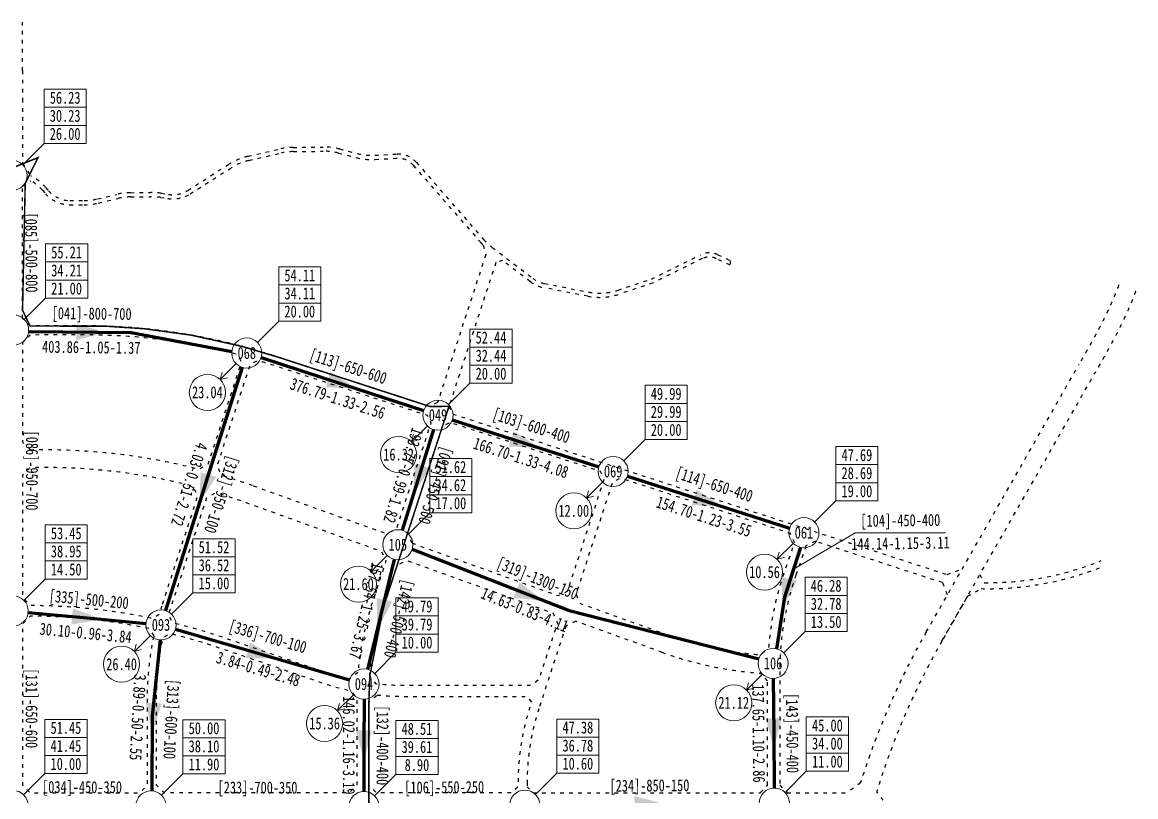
# Model space of a CAD drawing. Header units: millimetres. Extents: x 19715 to 35549, y 3563 to 14826.
# Drawn here: x 31851 to 35549, y 11174 to 13746 of the extents above; entities that cross this region are included whole.
import ezdxf
from ezdxf.enums import TextEntityAlignment as Align

# ---------------------------------------------------------------- set-up
doc = ezdxf.new("R2010")
doc.units = ezdxf.units.MM
doc.linetypes.add('ACAD_ISO03W100', pattern=[30, 12, -18])
doc.linetypes.add('BORDER', pattern=[44.45, 12.7, -6.35, 12.7, -6.35, 0, -6.35])
doc.layers.get('0').update_dxf_attribs({"color": 9, "linetype": 'ACAD_ISO03W100'})
for name, color, linetype, lineweight in [('上管段标注', 93, 'Continuous', 13), ('下管段标注', 93, 'Continuous', 13), ('管段', 4, 'Continuous', 70), ('节点', 30, 'Continuous', 13), ('节点压力', 6, 'Continuous', 13), ('节点流量', 40, 'Continuous', 13)]:
    doc.layers.add(name, color=color, linetype=linetype, lineweight=lineweight)
doc.styles.add('管段仿宋', font='simfang.ttf', dxfattribs={"width": 0.75})
doc.styles.add('节点仿宋', font='simfang.ttf', dxfattribs={"width": 0.75})

msp = doc.modelspace()

# ---------------------------------------------------------------- linework, layer by layer
for p, q in [((31852.4, 13585.3), (31852.4, 13746.1)), ((31852.4, 13585.3), (31852.4, 13491.1)), ((31852.4, 13491.1), (31852.4, 13276.8)), ((32601.2, 13300.9), (32707.5, 13325.3)), ((32751.2, 13330.5), (32851, 13331.7)), ((32905, 13325.2), (32963.9, 13310.1)), ((31852.4, 13276.8), (31880.2, 13235.4)), ((33022.5, 13304.3), (33094.2, 13308.3)), ((33160.5, 13280.3), (33383.5, 13024.9)), ((32401.1, 13187.8), (32536.4, 13273.8)), ((31929, 13197.5), (31938.7, 13186.3)), ((32101.4, 13159.3), (32165.2, 13174.5)), ((32211.1, 13180.1), (32278.4, 13180.8)), ((32313, 13178.2), (32336.6, 13174.5)), ((32009.1, 13154.1), (32056.6, 13154)), ((33412.2, 12998.1), (33547.3, 12895.7)), ((33424.1, 12947.8), (33268.4, 12470.4)), ((33446.3, 12954.7), (33424.1, 12947.8)), ((33538.8, 12884.5), (33446.3, 12954.7)), ((33940.6, 12893.4), (34103.2, 12973.5)), ((34109.4, 12961), (33946, 12880.4)), ((34201.8, 12939.7), (34155.3, 12961.4)), ((34161.2, 12974.1), (34201.8, 12955.1)), ((34201.8, 12955.1), (34201.8, 12939.7)), ((33585.7, 12878.5), (33731.9, 12850)), ((33830, 12856.4), (33940.6, 12893.4)), ((33946, 12880.4), (33834.4, 12843.1)), ((33729.2, 12836.3), (33583, 12864.7)), ((34853.5, 11721.2), (35360.9, 12610)), ((34905.6, 11691.5), (35413, 12580.2)), ((33268.4, 12470.4), (33281.2, 12445.2)), ((33281.2, 12445.2), (34922.7, 11911.6)), ((34485.3, 12022.2), (34453.9, 12006.7)), ((34907.5, 11885), (34485.3, 12022.2)), ((34453.9, 12006.7), (34420.7, 11910.7)), ((33657.3, 11741.9), (33566.6, 11466)), ((33689.2, 11756.9), (33657.3, 11741.9)), ((33976.4, 11653.5), (33689.2, 11756.9)), ((34326.7, 11559.1), (34303.5, 11584.1)), ((34326.7, 11212.2), (34326.7, 11559.1)), ((33527.9, 11222.6), (33527.9, 11207.2)), ((33527.9, 11207.2), (33547.9, 11187.2)), ((34301.7, 11187.2), (34326.7, 11212.2)), ((33547.9, 11187.2), (34301.7, 11187.2))]:
    msp.add_line(p, q)
for points in [[(32685.3, 12639, 0.079109), (32059.3, 12737.7), (31877.5, 12737.4), (31852.4, 12762.4), (31852.4, 13201.8), (31879.9, 13219.7, -0.087438), (31918.4, 13188.4), (31928.1, 13177.1, 0.217769), (32009, 13140.1), (32056.6, 13140, 0.058635), (32104.7, 13145.7), (32168.5, 13160.9, -0.056026), (32211.3, 13166.1), (32278.6, 13166.8, -0.041925), (32310.8, 13164.4), (32334.4, 13160.6, 0.182973), (32408.6, 13176), (32543.9, 13262, -0.085443), (32604.3, 13287.2), (32710.7, 13311.6, -0.053264), (32751.4, 13316.5), (32851.1, 13317.7, -0.06606), (32901.6, 13311.7), (32960.4, 13296.5, 0.07675), (33023.3, 13290.3), (33095, 13294.3, -0.230947), (33149.9, 13271.1), (33373, 13015.7, 0.016065), (33382, 13006), (33390.5, 12973.6), (33230.4, 12482.8), (33205.2, 12470), (32685.3, 12639)], [(34420.7, 11910.7, 0.083553), (34366.7, 11589.9), (34366.7, 11212.2), (34391.7, 11187.2), (34590.3, 11187.2)], [(34990.4, 11840.1), (34905.6, 11691.5, 0.05537), (34689.1, 11190.9)]]:
    msp.add_lwpolyline(points, format="xyb")
at = {"linetype": 'BORDER', "ltscale": 5, "const_width": 5}
msp.add_lwpolyline([(33002.4, 11082.2), (33002.4, 11212.2), (33002.4, 11486.9), (33005.4, 11575), (33050.8, 11803.1), (33096.4, 11943), (33130.5, 12047.6), (33246.7, 12403.9), (33268.4, 12470.4), (33205.2, 12470), (32945.2, 12554.5), (32704.2, 12632.8), (32582.5, 12669.4), (32412.1, 12707.1), (32256.4, 12728.3), (32132.3, 12736.5), (31877.5, 12737.4), (31852.4, 12789.2), (31861.3, 13210.5), (31903.8, 13296.5), (31782.8, 13248.1)], dxfattribs=at)
at = {"flags": 128}
for points in [[(35492.6, 12873.5), (35492.1, 12872.1), (35491.6, 12870.8), (35491.1, 12869.4), (35490.6, 12868.1), (35490.1, 12866.7), (35489.6, 12865.3), (35489.1, 12864), (35488.6, 12862.6), (35488, 12861.3), (35487.5, 12859.9), (35487, 12858.6), (35486.5, 12857.2), (35485.9, 12855.9), (35485.4, 12854.5), (35484.9, 12853.1), (35484.3, 12851.8), (35483.8, 12850.4), (35483.3, 12849.1), (35482.7, 12847.7), (35482.2, 12846.4), (35481.6, 12845), (35481.1, 12843.7), (35480.5, 12842.4), (35480, 12841), (35479.4, 12839.7), (35478.9, 12838.3), (35478.3, 12837), (35477.8, 12835.6), (35477.2, 12834.3), (35476.6, 12832.9), (35476.1, 12831.6), (35475.5, 12830.2), (35474.9, 12828.9), (35474.4, 12827.6), (35473.8, 12826.2), (35473.2, 12824.9), (35472.6, 12823.5), (35472, 12822.2), (35471.5, 12820.9), (35470.9, 12819.5), (35470.3, 12818.2), (35469.7, 12816.9), (35469.1, 12815.5), (35468.5, 12814.2), (35467.9, 12812.8), (35467.3, 12811.5), (35466.7, 12810.2), (35466.1, 12808.8), (35465.5, 12807.5), (35464.9, 12806.2), (35464.3, 12804.8), (35463.7, 12803.5), (35463.1, 12802.2), (35462.5, 12800.9), (35461.9, 12799.5), (35461.3, 12798.2), (35460.7, 12796.9), (35460.1, 12795.5), (35459.4, 12794.2), (35458.8, 12792.9), (35458.2, 12791.6), (35457.6, 12790.2), (35457, 12788.9), (35456.3, 12787.6), (35455.7, 12786.2), (35455.1, 12784.9), (35454.4, 12783.6), (35453.8, 12782.3), (35453.2, 12781), (35452.5, 12779.6), (35451.9, 12778.3), (35451.3, 12777), (35450.6, 12775.7), (35450, 12774.3), (35449.3, 12773), (35448.7, 12771.7), (35448.1, 12770.4), (35447.4, 12769.1), (35446.8, 12767.7), (35446.1, 12766.4), (35445.4, 12765.1), (35444.8, 12763.8), (35444.1, 12762.5), (35443.5, 12761.1), (35442.8, 12759.8), (35442.2, 12758.5), (35441.5, 12757.2), (35440.8, 12755.9), (35440.2, 12754.6), (35439.5, 12753.3), (35438.9, 12751.9), (35438.2, 12750.6), (35437.5, 12749.3), (35436.9, 12748), (35436.2, 12746.7), (35435.5, 12745.4), (35434.8, 12744.1), (35434.2, 12742.8), (35433.5, 12741.4), (35432.8, 12740.1), (35432.1, 12738.8), (35431.5, 12737.5), (35430.8, 12736.2), (35430.1, 12734.9), (35429.4, 12733.6), (35428.7, 12732.3), (35428, 12731), (35427.4, 12729.7), (35426.7, 12728.4), (35426, 12727.1), (35425.3, 12725.7), (35424.6, 12724.4), (35423.9, 12723.1), (35423.2, 12721.8), (35422.5, 12720.5), (35421.8, 12719.2), (35421.1, 12717.9), (35420.4, 12716.6), (35419.7, 12715.3), (35419, 12714), (35418.3, 12712.7), (35417.6, 12711.4), (35416.9, 12710.1), (35416.2, 12708.8), (35415.5, 12707.5), (35414.8, 12706.2), (35414.1, 12704.9), (35413.4, 12703.6), (35412.7, 12702.3), (35412, 12701), (35411.3, 12699.7), (35410.6, 12698.4), (35409.9, 12697.1), (35409.2, 12695.8), (35408.4, 12694.5), (35407.7, 12693.2), (35407, 12691.9), (35406.3, 12690.6), (35405.6, 12689.3), (35404.9, 12688), (35404.2, 12686.7), (35403.4, 12685.4), (35402.7, 12684.1), (35402, 12682.8), (35401.3, 12681.5), (35400.6, 12680.2), (35399.8, 12678.9), (35399.1, 12677.6), (35398.4, 12676.3), (35397.7, 12675), (35396.9, 12673.7), (35396.2, 12672.4), (35395.5, 12671.1), (35394.8, 12669.8), (35394, 12668.5), (35393.3, 12667.2), (35392.6, 12665.9), (35391.9, 12664.6), (35391.1, 12663.3), (35390.4, 12662), (35389.7, 12660.7), (35388.9, 12659.4), (35388.2, 12658.1), (35387.5, 12656.8), (35386.7, 12655.5), (35386, 12654.2), (35385.3, 12652.9), (35384.5, 12651.6), (35383.8, 12650.3), (35383.1, 12649), (35382.3, 12647.7), (35381.6, 12646.4), (35380.9, 12645.1), (35380.1, 12643.8), (35379.4, 12642.5), (35378.7, 12641.2), (35377.9, 12639.9), (35377.2, 12638.6), (35376.4, 12637.3), (35375.7, 12636), (35375, 12634.7), (35374.2, 12633.4), (35373.5, 12632.1), (35372.7, 12630.8), (35372, 12629.5), (35371.3, 12628.2), (35370.5, 12626.9), (35369.8, 12625.6), (35369, 12624.3), (35368.3, 12623), (35367.6, 12621.7), (35366.8, 12620.4), (35366.1, 12619.1), (35365.3, 12617.8), (35364.6, 12616.5), (35363.8, 12615.2), (35363.1, 12613.9), (35362.4, 12612.6), (35361.6, 12611.3), (35360.9, 12610)], [(35549, 12852.8), (35548.4, 12851.4), (35547.9, 12849.9), (35547.3, 12848.4), (35546.8, 12847), (35546.3, 12845.5), (35545.7, 12844.1), (35545.2, 12842.6), (35544.6, 12841.2), (35544.1, 12839.8), (35543.5, 12838.3), (35542.9, 12836.9), (35542.4, 12835.4), (35541.8, 12834), (35541.3, 12832.5), (35540.7, 12831.1), (35540.1, 12829.7), (35539.5, 12828.2), (35539, 12826.8), (35538.4, 12825.4), (35537.8, 12823.9), (35537.2, 12822.5), (35536.7, 12821.1), (35536.1, 12819.6), (35535.5, 12818.2), (35534.9, 12816.8), (35534.3, 12815.4), (35533.7, 12813.9), (35533.1, 12812.5), (35532.5, 12811.1), (35531.9, 12809.7), (35531.3, 12808.2), (35530.7, 12806.8), (35530.1, 12805.4), (35529.5, 12804), (35528.9, 12802.6), (35528.3, 12801.1), (35527.7, 12799.7), (35527.1, 12798.3), (35526.5, 12796.9), (35525.9, 12795.5), (35525.2, 12794.1), (35524.6, 12792.7), (35524, 12791.3), (35523.4, 12789.9), (35522.8, 12788.5), (35522.1, 12787), (35521.5, 12785.6), (35520.9, 12784.2), (35520.2, 12782.8), (35519.6, 12781.4), (35519, 12780), (35518.3, 12778.6), (35517.7, 12777.2), (35517.1, 12775.8), (35516.4, 12774.4), (35515.8, 12773.1), (35515.1, 12771.7), (35514.5, 12770.3), (35513.8, 12768.9), (35513.2, 12767.5), (35512.5, 12766.1), (35511.9, 12764.7), (35511.2, 12763.3), (35510.6, 12761.9), (35509.9, 12760.5), (35509.3, 12759.2), (35508.6, 12757.8), (35507.9, 12756.4), (35507.3, 12755), (35506.6, 12753.6), (35505.9, 12752.2), (35505.3, 12750.9), (35504.6, 12749.5), (35503.9, 12748.1), (35503.3, 12746.7), (35502.6, 12745.4), (35501.9, 12744), (35501.3, 12742.6), (35500.6, 12741.2), (35499.9, 12739.9), (35499.2, 12738.5), (35498.6, 12737.1), (35497.9, 12735.8), (35497.2, 12734.4), (35496.5, 12733), (35495.8, 12731.7), (35495.1, 12730.3), (35494.4, 12728.9), (35493.8, 12727.6), (35493.1, 12726.2), (35492.4, 12724.8), (35491.7, 12723.5), (35491, 12722.1), (35490.3, 12720.8), (35489.6, 12719.4), (35488.9, 12718), (35488.2, 12716.7), (35487.5, 12715.3), (35486.8, 12714), (35486.1, 12712.6), (35485.4, 12711.3), (35484.7, 12709.9), (35484, 12708.5), (35483.3, 12707.2), (35482.6, 12705.8), (35481.9, 12704.5), (35481.2, 12703.1), (35480.5, 12701.8), (35479.8, 12700.4), (35479.1, 12699.1), (35478.4, 12697.8), (35477.6, 12696.4), (35476.9, 12695.1), (35476.2, 12693.7), (35475.5, 12692.4), (35474.8, 12691), (35474.1, 12689.7), (35473.4, 12688.3), (35472.6, 12687), (35471.9, 12685.7), (35471.2, 12684.3), (35470.5, 12683), (35469.8, 12681.6), (35469, 12680.3), (35468.3, 12679), (35467.6, 12677.6), (35466.9, 12676.3), (35466.2, 12675), (35465.4, 12673.6), (35464.7, 12672.3), (35464, 12671), (35463.3, 12669.6), (35462.5, 12668.3), (35461.8, 12667), (35461.1, 12665.6), (35460.3, 12664.3), (35459.6, 12663), (35458.9, 12661.7), (35458.2, 12660.3), (35457.4, 12659), (35456.7, 12657.7), (35456, 12656.4), (35455.2, 12655), (35454.5, 12653.7), (35453.8, 12652.4), (35453, 12651.1), (35452.3, 12649.7), (35451.6, 12648.4), (35450.8, 12647.1), (35450.1, 12645.8), (35449.3, 12644.4), (35448.6, 12643.1), (35447.9, 12641.8), (35447.1, 12640.5), (35446.4, 12639.2), (35445.7, 12637.8), (35444.9, 12636.5), (35444.2, 12635.2), (35443.4, 12633.9), (35442.7, 12632.6), (35442, 12631.3), (35441.2, 12629.9), (35440.5, 12628.6), (35439.7, 12627.3), (35439, 12626), (35438.3, 12624.7), (35437.5, 12623.4), (35436.8, 12622.1), (35436, 12620.7), (35435.3, 12619.4), (35434.5, 12618.1), (35433.8, 12616.8), (35433.1, 12615.5), (35432.3, 12614.2), (35431.6, 12612.9), (35430.8, 12611.6), (35430.1, 12610.3), (35429.3, 12608.9), (35428.6, 12607.6), (35427.9, 12606.3), (35427.1, 12605), (35426.4, 12603.7), (35425.6, 12602.4), (35424.9, 12601.1), (35424.1, 12599.8), (35423.4, 12598.5), (35422.6, 12597.2), (35421.9, 12595.9), (35421.2, 12594.6), (35420.4, 12593.3), (35419.7, 12592), (35418.9, 12590.7), (35418.2, 12589.3), (35417.4, 12588), (35416.7, 12586.7), (35415.9, 12585.4), (35415.2, 12584.1), (35414.5, 12582.8), (35413.7, 12581.5), (35413, 12580.2)], [(34922.7, 11911.6), (34973.3, 11931.2)], [(35031.3, 11911.7), (35046.4, 11884.8)], [(34907.5, 11885), (34923.4, 11843.8)], [(34635.6, 11220.7), (34590.3, 11187.2)], [(34710.5, 11162.2), (34689.1, 11190.9)]]:
    msp.add_lwpolyline(points, dxfattribs=at)
for points in [[(31878.1, 12326.5, -0.069863), (32438.9, 12261.8), (32468.9, 12278.3), (32579.5, 12617.3), (32565.6, 12642.8, 0.064538), (32059.4, 12707.7), (31877.4, 12707.4), (31852.4, 12682.4), (31852.4, 12351.5), (31878.1, 12326.5)], [(32615.7, 12207.1, 0.013066), (32515, 12240.5), (32498.5, 12272.1), (32608.9, 12610.7), (32633.7, 12623.7, -0.005583), (32676, 12610.5), (33195.8, 12441.4), (33208.7, 12416.2), (33093.3, 12062.6), (33061.1, 12046.8), (32949.1, 12087.1), (32927, 12095.1), (32615.7, 12207.1)], [(32317.5, 11814), (32434.7, 12173.5), (32417.2, 12205.5, 0.069346), (31876.8, 12266.5), (31852.4, 12241.5), (31852.4, 11835.1), (31877.3, 11810.1, -0.050791), (32284, 11766.8), (32307.3, 11780.8, -0.008539), (32317.5, 11814)], [(33996.7, 11710), (33705.9, 11814.7), (33690.6, 11845.9), (33812.6, 12219.9), (33837.8, 12232.8), (34399.6, 12050.1), (34415.5, 12018.1), (34382.9, 11923.8, 0.064468), (34329.6, 11667.3), (34302.8, 11644.3, -0.067196), (33996.7, 11710)], [(32966.2, 11586.5), (32935.5, 11564.3, -0.024077), (32863.2, 11585.1), (32518.5, 11702.5, 0.021545), (32351.6, 11751.3), (32337.2, 11776.4, -0.007516), (32346, 11804.7), (32464.4, 12167.5), (32495.3, 12183.7, -0.013377), (32595.4, 12150.7), (33043.9, 11989.2), (33059.2, 11958), (33012.7, 11815.5, 0.057482), (32966.2, 11586.5)], [(33005.4, 11575, -0.059534), (33050.8, 11803.1), (33096.4, 11943), (33128.6, 11958.7), (33442.7, 11845.6), (33465.7, 11837.4), (33614, 11784), (33629, 11751.9), (33566.5, 11562.3), (33540.3, 11543.3), (33115.2, 11543.3, -0.02812), (33027.5, 11548.3), (33005.4, 11575)], [(32289.2, 11708.5), (32273.8, 11732.2, 0.050383), (31877.6, 11774.1), (31852.4, 11749.1), (31852.4, 11212.2), (31877.4, 11187.2), (32242.4, 11187.2), (32267.4, 11212.2), (32267.4, 11499.2, -0.051958), (32289.2, 11708.5)], [(32297.4, 11499.2, -0.05166), (32318.4, 11701.1), (32342.7, 11716.5, -0.021582), (32506.8, 11668.4), (32851.6, 11551, 0.028926), (32942.7, 11525.7), (32962.4, 11501.3), (32962.4, 11212.2), (32937.4, 11187.2), (32322.4, 11187.2), (32297.4, 11212.2), (32297.4, 11499.2)], [(33030, 11511.8, 0.026094), (33115.2, 11507.3), (33528.6, 11507.3), (33542.4, 11488.3), (33538.1, 11475.3, 0.078989), (33497.9, 11222.6), (33497.9, 11207.2), (33477.9, 11187.2), (33027.4, 11187.2), (33002.4, 11212.2), (33002.4, 11486.9), (33030, 11511.8)]]:
    msp.add_lwpolyline(points, format="xyb", dxfattribs=at)
msp.add_lwpolyline([(33145.8, 12016.3), (33455.7, 11904.7), (33484.7, 11894.3), (33630.6, 11841.8), (33662.8, 11857.5), (33784, 12229.2), (33771.2, 12254.4), (33271.9, 12416.7), (33246.7, 12403.9), (33130.5, 12047.6)], close=True, dxfattribs=at)
msp.add_lwpolyline([(34990.4, 11840.1), (35035.3, 11865)])
for centre, radius, start, end in [((32753.8, 13123.5), 207, 90.7106, 102.9063), ((32853.5, 13124.7), 207, 75.5927, 90.7106), ((32647.4, 13099.1), 207, 102.9063, 122.441), ((33011.9, 13497), 193, 255.5927, 273.148), ((33098.7, 13226.4), 82, 41.1309, 93.148), ((31810.2, 13094.9), 157, 40.8306, 63.5139), ((32009.1, 13247.1), 93, 220.8306, 269.9724), ((32213.2, 12973.1), 207, 90.5684, 103.3952), ((32280.5, 12973.8), 207, 80.9655, 90.5684), ((32351.2, 13266.3), 93, 260.9655, 302.441), ((32056.7, 13347), 193, 269.9724, 283.3952), ((33528.9, 13151.9), 193, 221.1309, 232.8131), ((34132.8, 12913.4), 67, 64.9395, 116.2305), ((34132.8, 12913.4), 53, 64.9395, 116.2305), ((33603.5, 12969.7), 107, 232.8131, 258.9886), ((33603.5, 12969.7), 93, 232.8131, 258.9886), ((33768.8, 13039.5), 207, 258.9886, 288.4888), ((33768.8, 13039.5), 193, 258.9886, 288.4888), ((35058.4, 12884.4), 999.6, 269.3146, 292.0585), ((35058.4, 12884.4), 1019.6, 268.7019, 292.0585), ((37050.6, 10466.9), 2530, 150.2775, 162.6662), ((37050.6, 10466.9), 2470, 150.2775, 162.9544), ((34393, 12810.8), 1230, 250.2, 265.8276), ((34312.9, 11222.6), 785, 161.9347, 180)]:
    msp.add_arc(centre, radius, start, end)
at = {"layer": '上管段标注'}
for p, q in [((34412.6, 11929.8), (34617.6, 12050.5)), ((34617.6, 12050.5), (34917.6, 12050.5))]:
    msp.add_line(p, q, dxfattribs=at)
at = {"layer": '管段'}
for points in [[(31872.4, 12718.9), (32212.8, 12715.6), (32547.2, 12652.5)], [(32644.5, 12632.2), (32914.5, 12544.3), (33184.4, 12456.5)], [(32581.9, 12600), (32454.6, 12196.2), (32327.2, 11792.4)], [(33279.6, 12425.7), (33522.8, 12347.6), (33766.1, 12269.5)], [(33217.2, 12393.3), (33165.3, 12226), (33113.4, 12058.7)], [(33861.3, 12238.9), (34130.4, 12152.5), (34399.5, 12066)], [(33146.3, 11995.8), (33667.7, 11792.2), (34297.2, 11631.7)], [(34435.6, 12002.1), (34382.9, 11836.7), (34356.3, 11665.3)], [(33086.8, 11962.3), (33042.5, 11779.5), (32998.1, 11596.7)], [(31871.1, 11786.2), (32066.8, 11767.8), (32262.4, 11749.4)], [(32360.1, 11730.7), (32649.2, 11646.4), (32938.3, 11562.2)], [(32309.4, 11694.8), (32282.8, 11441.4), (32281.6, 11193.4)], [(34345.3, 11566.6), (34346.9, 11384.6), (34348.6, 11202.7)], [(32986.3, 11498.2), (32986.2, 11344.8), (32986.1, 11191.4)]]:
    msp.add_lwpolyline(points, dxfattribs=at)
for points in [[(32131.2, 12716.2), (32030.9, 12690.6), (32031.5, 12744.2)], [(32962, 12528.9), (32858.6, 12534.3), (32875.2, 12585.3)], [(33570.4, 12332.3), (33467, 12337.4), (33483.4, 12388.4)], [(33150.5, 12178.2), (33154.5, 12281.7), (33205.7, 12265.8)], [(32439.5, 12148.5), (32444, 12251.9), (32495.2, 12235.8)], [(34178, 12137.2), (34074.6, 12142.3), (34091, 12193.3)], [(33585.5, 11822.8), (33482.8, 11835.7), (33503, 11885.3)], [(34375.5, 11800.4), (34372.4, 11903.9), (34424.5, 11891.6)], [(33030.7, 11731), (33028.2, 11834.5), (33080.3, 11821.8)], [(32116.5, 11763.1), (32014.5, 11745.8), (32019.5, 11799.1)], [(32697.2, 11632.4), (32593.7, 11634.7), (32608.7, 11686.1)], [(32282.7, 11385), (32261.5, 11486.3), (32315, 11483.3)], [(34347.4, 11334.6), (34319.7, 11434.4), (34373.3, 11434.9)], [(32986.2, 11294.8), (32959.4, 11394.8), (33013, 11394.8)], [(33984.7, 11149.7), (33884.9, 11122.1), (33884.4, 11175.7)]]:
    msp.add_solid(points, dxfattribs=at)
at = {"layer": '节点'}
for centre in [(31817.8, 13237.5), (31822.7, 12723.8), (32597, 12647.6), (33232, 12441), (33813.7, 12254.2), (34447.1, 12050.8), (33098.6, 12010.9), (31821.4, 11790.8), (32312.1, 11744.7), (34344.8, 11616.6), (32986.3, 11548.2), (31820.5, 11144.8), (32278.9, 11143.5), (32986.1, 11141.4), (33520.3, 11145.9), (34349, 11152.7)]:
    msp.add_circle(centre, 50, dxfattribs=at)
at = {"layer": '节点压力'}
for p, q in [((31923.9, 13523.6), (32063.9, 13523.6)), ((31923.9, 13343.6), (31923.9, 13523.6)), ((32063.9, 13343.6), (32063.9, 13523.6)), ((31923.9, 13463.6), (32063.9, 13463.6)), ((31923.9, 13403.6), (32063.9, 13403.6)), ((31853.2, 13272.9), (31923.9, 13343.6)), ((31923.9, 13343.6), (32063.9, 13343.6)), ((31928.7, 13009.9), (32068.7, 13009.9)), ((31928.7, 12829.9), (31928.7, 13009.9)), ((32068.7, 12829.9), (32068.7, 13009.9)), ((31928.7, 12949.9), (32068.7, 12949.9)), ((32703, 12933.7), (32843, 12933.7)), ((32703, 12753.7), (32703, 12933.7)), ((32843, 12753.7), (32843, 12933.7)), ((31928.7, 12889.9), (32068.7, 12889.9)), ((32703, 12873.7), (32843, 12873.7)), ((31858, 12759.2), (31928.7, 12829.9)), ((31928.7, 12829.9), (32068.7, 12829.9)), ((32703, 12813.7), (32843, 12813.7)), ((32632.3, 12683), (32703, 12753.7)), ((32703, 12753.7), (32843, 12753.7)), ((33338, 12727.1), (33478, 12727.1)), ((33338, 12547.1), (33338, 12727.1)), ((33478, 12547.1), (33478, 12727.1)), ((33338, 12667.1), (33478, 12667.1)), ((33338, 12607.1), (33478, 12607.1)), ((33267.3, 12476.4), (33338, 12547.1)), ((33338, 12547.1), (33478, 12547.1)), ((33919.7, 12540.3), (34059.7, 12540.3)), ((33919.7, 12360.3), (33919.7, 12540.3)), ((34059.7, 12360.3), (34059.7, 12540.3)), ((33919.7, 12480.3), (34059.7, 12480.3)), ((33919.7, 12420.3), (34059.7, 12420.3)), ((33849, 12289.6), (33919.7, 12360.3)), ((33919.7, 12360.3), (34059.7, 12360.3)), ((34553.1, 12336.8), (34693.1, 12336.8)), ((34553.1, 12156.8), (34553.1, 12336.8)), ((34693.1, 12156.8), (34693.1, 12336.8)), ((33204.7, 12297), (33344.7, 12297)), ((33204.7, 12117), (33204.7, 12297)), ((33344.7, 12117), (33344.7, 12297)), ((34553.1, 12276.8), (34693.1, 12276.8)), ((33204.7, 12237), (33344.7, 12237)), ((34553.1, 12216.8), (34693.1, 12216.8)), ((33204.7, 12177), (33344.7, 12177)), ((34482.4, 12086.1), (34553.1, 12156.8)), ((34553.1, 12156.8), (34693.1, 12156.8)), ((33134, 12046.3), (33204.7, 12117)), ((33204.7, 12117), (33344.7, 12117)), ((31927.4, 12076.9), (32067.4, 12076.9)), ((31927.4, 11896.9), (31927.4, 12076.9)), ((32067.4, 11896.9), (32067.4, 12076.9)), ((31927.4, 12016.9), (32067.4, 12016.9)), ((32418.2, 12030.8), (32558.2, 12030.8)), ((32418.2, 11850.8), (32418.2, 12030.8)), ((32558.2, 11850.8), (32558.2, 12030.8)), ((31927.4, 11956.9), (32067.4, 11956.9)), ((32418.2, 11970.8), (32558.2, 11970.8)), ((32418.2, 11910.8), (32558.2, 11910.8)), ((31856.7, 11826.2), (31927.4, 11896.9)), ((31927.4, 11896.9), (32067.4, 11896.9)), ((34450.9, 11902.7), (34590.9, 11902.7)), ((34450.9, 11722.7), (34450.9, 11902.7)), ((34590.9, 11722.7), (34590.9, 11902.7)), ((32347.5, 11780.1), (32418.2, 11850.8)), ((32418.2, 11850.8), (32558.2, 11850.8)), ((33092.4, 11834.2), (33232.4, 11834.2)), ((33092.4, 11654.2), (33092.4, 11834.2)), ((33232.4, 11654.2), (33232.4, 11834.2)), ((34450.9, 11842.7), (34590.9, 11842.7)), ((33092.4, 11774.2), (33232.4, 11774.2)), ((34450.9, 11782.7), (34590.9, 11782.7)), ((34380.2, 11652), (34450.9, 11722.7)), ((34450.9, 11722.7), (34590.9, 11722.7)), ((33092.4, 11714.2), (33232.4, 11714.2)), ((33021.7, 11583.5), (33092.4, 11654.2)), ((33092.4, 11654.2), (33232.4, 11654.2)), ((31926.5, 11430.9), (32066.5, 11430.9)), ((31926.5, 11250.9), (31926.5, 11430.9)), ((32066.5, 11250.9), (32066.5, 11430.9)), ((32385, 11429.5), (32525, 11429.5)), ((32385, 11249.5), (32385, 11429.5)), ((32525, 11249.5), (32525, 11429.5)), ((33092.1, 11427.5), (33232.1, 11427.5)), ((33092.1, 11247.5), (33092.1, 11427.5)), ((33232.1, 11247.5), (33232.1, 11427.5)), ((33626.4, 11431.9), (33766.4, 11431.9)), ((33626.4, 11251.9), (33626.4, 11431.9)), ((33766.4, 11251.9), (33766.4, 11431.9)), ((34455.1, 11438.8), (34595.1, 11438.8)), ((34455.1, 11258.8), (34455.1, 11438.8)), ((34595.1, 11258.8), (34595.1, 11438.8)), ((31926.5, 11370.9), (32066.5, 11370.9)), ((32385, 11369.5), (32525, 11369.5)), ((33092.1, 11367.5), (33232.1, 11367.5)), ((33626.4, 11371.9), (33766.4, 11371.9)), ((34455.1, 11378.8), (34595.1, 11378.8)), ((34455.1, 11318.8), (34595.1, 11318.8)), ((31926.5, 11310.9), (32066.5, 11310.9)), ((32385, 11309.5), (32525, 11309.5)), ((33092.1, 11307.5), (33232.1, 11307.5)), ((33626.4, 11311.9), (33766.4, 11311.9)), ((31855.8, 11180.1), (31926.5, 11250.9)), ((31926.5, 11250.9), (32066.5, 11250.9)), ((32314.2, 11178.8), (32385, 11249.5)), ((32385, 11249.5), (32525, 11249.5)), ((33021.4, 11176.8), (33092.1, 11247.5)), ((33092.1, 11247.5), (33232.1, 11247.5)), ((33555.6, 11181.2), (33626.4, 11251.9)), ((33626.4, 11251.9), (33766.4, 11251.9)), ((34384.4, 11188), (34455.1, 11258.8)), ((34455.1, 11258.8), (34595.1, 11258.8))]:
    msp.add_line(p, q, dxfattribs=at)
at = {"layer": '节点流量'}
for p, q in [((32508.6, 12559.2), (32561.6, 12612.3)), ((32508.6, 12559.2), (32515.1, 12583.4)), ((32508.6, 12559.2), (32532.7, 12565.7)), ((33143.6, 12352.6), (33196.6, 12405.7)), ((33143.6, 12352.6), (33150.1, 12376.8)), ((33143.6, 12352.6), (33167.7, 12359.1)), ((33725.3, 12165.8), (33778.3, 12218.8)), ((33725.3, 12165.8), (33731.8, 12190)), ((33725.3, 12165.8), (33749.4, 12172.3)), ((34358.7, 11962.4), (34411.7, 12015.4)), ((34358.7, 11962.4), (34365.2, 11986.5)), ((33010.2, 11922.5), (33063.3, 11975.6)), ((33010.2, 11922.5), (33016.7, 11946.7)), ((34358.7, 11962.4), (34382.8, 11968.8)), ((33010.2, 11922.5), (33034.4, 11929)), ((32223.7, 11656.3), (32276.8, 11709.3)), ((32223.7, 11656.3), (32230.2, 11680.5)), ((32223.7, 11656.3), (32247.9, 11662.8)), ((34256.4, 11528.2), (34309.5, 11581.2)), ((34256.4, 11528.2), (34262.9, 11552.4)), ((32897.9, 11459.8), (32951, 11512.8)), ((34256.4, 11528.2), (34280.6, 11534.7)), ((32897.9, 11459.8), (32904.4, 11483.9)), ((32897.9, 11459.8), (32922.1, 11466.2))]:
    msp.add_line(p, q, dxfattribs=at)
for centre in [(32466.2, 12516.8), (33101.2, 12310.2), (33682.9, 12123.4), (34316.3, 11919.9), (32967.8, 11880.1), (32181.3, 11613.9), (34214, 11485.8), (32855.5, 11417.3)]:
    msp.add_circle(centre, 60, dxfattribs=at)

# ---------------------------------------------------------------- texts
at = {"layer": '上管段标注', "style": '管段仿宋', "width": 0.75}
for s, rotation, p in [('[085]-500-800', 270.5441, (31850.2, 12981)), ('[041]-800-700', 359.3229, (32081.5, 12746.8)), ('[113]-650-600', 341.9765, (32923.8, 12572.9)), ('[103]-600-400', 342.194, (33532, 12376.2)), ('[086]-950-700', 269.9195, (31852, 12257.3)), ('[091]-450-500', 252.7716, (33193.9, 12217.1)), ('[312]-950-100', 252.4915, (32483.2, 12187.1)), ('[114]-650-400', 342.194, (34139.5, 12181)), ('[104]-450-400', 0.6505, (34767.6, 12059.8)), ('[319]-1300-150', 337.8814, (33550.5, 11869.5)), ('[142]-500-400', 256.3602, (33071.6, 11772.5)), ('[335]-500-200', 354.6302, (32069.6, 11797.6)), ('[336]-700-100', 343.7466, (32657.6, 11675.2)), ('[131]-650-600', 269.9195, (31850.9, 11467.8)), ('[313]-600-100', 266.8347, (32315.4, 11433.2)), ('[143]-450-400', 270.5185, (34376.9, 11384.9)), ('[132]-400-400', 269.9652, (33016.2, 11344.8)), ('[034]-450-350', 359.8354, (32049.8, 11174.1)), ('[233]-700-350', 359.8354, (32632.6, 11172.5)), ('[106]-550-250', 0.4728, (33252.9, 11173.6)), ('[234]-850-150', 0.4728, (33934.4, 11179.3))]:
    msp.add_text(s, height=40, rotation=rotation, dxfattribs=at).set_placement(p, align=Align.BOTTOM_CENTER)
at = {"layer": '下管段标注', "style": '管段仿宋', "width": 0.75}
for s, rotation, p in [('403.86-1.05-1.37', 359.3229, (32080.8, 12686.8)), ('376.79-1.33-2.56', 341.9765, (32905.2, 12515.8)), ('193.77-0.99-1.82', 252.7716, (33136.6, 12234.9)), ('166.70-1.33-4.08', 342.194, (33513.6, 12319)), ('4.03-0.51-2.72', 252.4915, (32425.9, 12205.2)), ('154.70-1.23-3.55', 342.194, (34121.2, 12123.9)), ('144.14-1.15-3.11', 0.9716, (34767.6, 12035.9)), ('157.54-1.25-3.67', 256.3602, (33013.3, 11786.6)), ('14.63-0.83-4.11', 337.8814, (33527.9, 11813.9)), ('30.10-0.96-3.84', 354.6302, (32063.9, 11737.9)), ('3.84-0.49-2.48', 343.7466, (32640.8, 11617.6)), ('3.89-0.50-2.55', 266.8347, (32255.5, 11436.5)), ('137.65-1.10-2.86', 270.5185, (34316.9, 11384.4)), ('146.02-1.16-3.19', 269.9652, (32956.2, 11344.8))]:
    msp.add_text(s, height=40, rotation=rotation, dxfattribs=at).set_placement(p, align=Align.TOP_CENTER)
at = {"layer": '节点', "style": '节点仿宋', "width": 0.75}
for s, p in [('068', (32597, 12647.6)), ('049', (33232, 12441)), ('069', (33813.7, 12254.2)), ('061', (34447.1, 12050.8)), ('105', (33098.6, 12010.9)), ('093', (32312.1, 11744.7)), ('106', (34344.8, 11616.6)), ('094', (32986.3, 11548.2))]:
    msp.add_text(s, height=40, dxfattribs=at).set_placement(p, align=Align.MIDDLE)
at = {"layer": '节点压力', "style": '节点仿宋', "width": 0.75}
for s, p in [('56.23', (31993.9, 13463.6)), ('30.23', (31993.9, 13403.6)), ('26.00', (31993.9, 13343.6)), ('55.21', (31998.7, 12949.9)), ('34.21', (31998.7, 12889.9)), ('54.11', (32773, 12873.7)), ('21.00', (31998.7, 12829.9)), ('34.11', (32773, 12813.7)), ('20.00', (32773, 12753.7)), ('52.44', (33408, 12667.1)), ('32.44', (33408, 12607.1)), ('20.00', (33408, 12547.1)), ('49.99', (33989.7, 12480.3)), ('29.99', (33989.7, 12420.3)), ('20.00', (33989.7, 12360.3)), ('47.69', (34623.1, 12276.8)), ('51.62', (33274.7, 12237)), ('28.69', (34623.1, 12216.8)), ('34.62', (33274.7, 12177)), ('19.00', (34623.1, 12156.8)), ('17.00', (33274.7, 12117)), ('53.45', (31997.4, 12016.9)), ('51.52', (32488.2, 11970.8)), ('38.95', (31997.4, 11956.9)), ('14.50', (31997.4, 11896.9)), ('36.52', (32488.2, 11910.8)), ('15.00', (32488.2, 11850.8)), ('46.28', (34520.9, 11842.7)), ('32.78', (34520.9, 11782.7)), ('49.79', (33162.4, 11774.2)), ('39.79', (33162.4, 11714.2)), ('13.50', (34520.9, 11722.7)), ('10.00', (33162.4, 11654.2)), ('45.00', (34525.1, 11378.8)), ('51.45', (31996.5, 11370.9)), ('50.00', (32455, 11369.5)), ('48.51', (33162.1, 11367.5)), ('47.38', (33696.4, 11371.9)), ('41.45', (31996.5, 11310.9)), ('38.10', (32455, 11309.5)), ('39.61', (33162.1, 11307.5)), ('36.78', (33696.4, 11311.9)), ('34.00', (34525.1, 11318.8)), ('10.00', (31996.5, 11250.9)), ('11.90', (32455, 11249.5)), ('8.90', (33162.1, 11247.5)), ('10.60', (33696.4, 11251.9)), ('11.00', (34525.1, 11258.8))]:
    msp.add_text(s, height=40, dxfattribs=at).set_placement(p, align=Align.BOTTOM_CENTER)
at = {"layer": '节点流量', "style": '节点仿宋', "width": 0.75}
for s, p in [('23.04', (32466.2, 12516.8)), ('16.32', (33101.2, 12310.2)), ('12.00', (33682.9, 12123.4)), ('10.56', (34316.3, 11919.9)), ('21.60', (32967.8, 11880.1)), ('26.40', (32181.3, 11613.9)), ('21.12', (34214, 11485.8)), ('15.36', (32855.5, 11417.3))]:
    msp.add_text(s, height=40, dxfattribs=at).set_placement(p, align=Align.MIDDLE)

doc.saveas('drawing.dxf')
